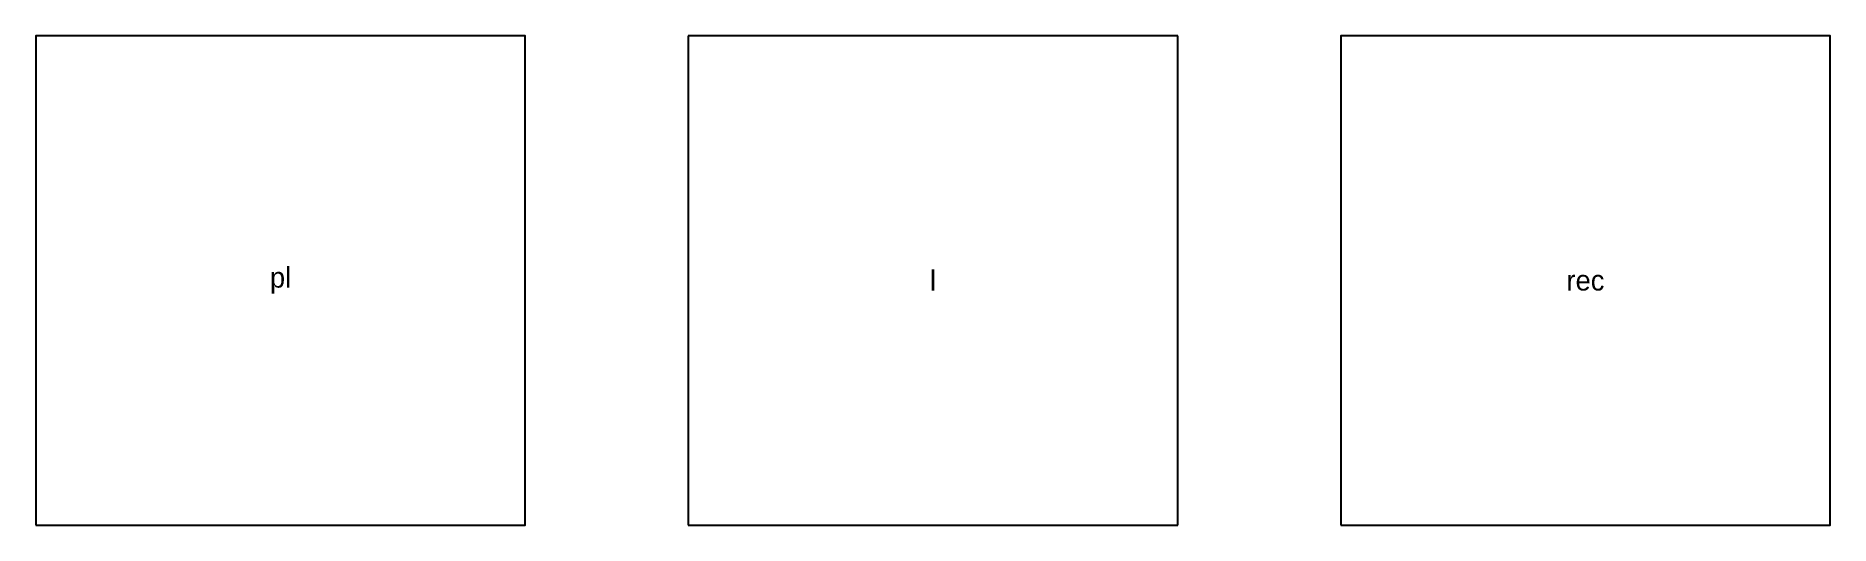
# Model space of a CAD drawing. Header units: millimetres. Extents: x 0 to 220, y 0 to 60.
import ezdxf

# ---------------------------------------------------------------- set-up
doc = ezdxf.new("R2010")
doc.units = ezdxf.units.MM

msp = doc.modelspace()

# ---------------------------------------------------------------- linework, layer by layer
for p, q in [((140, 60), (80, 60)), ((80, 60), (80, 0)), ((140, 0), (140, 60)), ((80, 0), (140, 0))]:
    msp.add_line(p, q)
for points in [[(0, 0), (60, 0), (60, 60), (0, 60)], [(160, 0), (220, 0), (220, 60), (160, 60)]]:
    msp.add_lwpolyline(points, close=True)

# ---------------------------------------------------------------- texts
at = {"char_height": 2.5, "width": 60, "attachment_point": 5}
for s, insert in [('pl', (30, 30)), ('l', (110, 30)), ('rec', (190, 30))]:
    msp.add_mtext(s, dxfattribs=dict(at, insert=insert))

doc.saveas('drawing.dxf')
